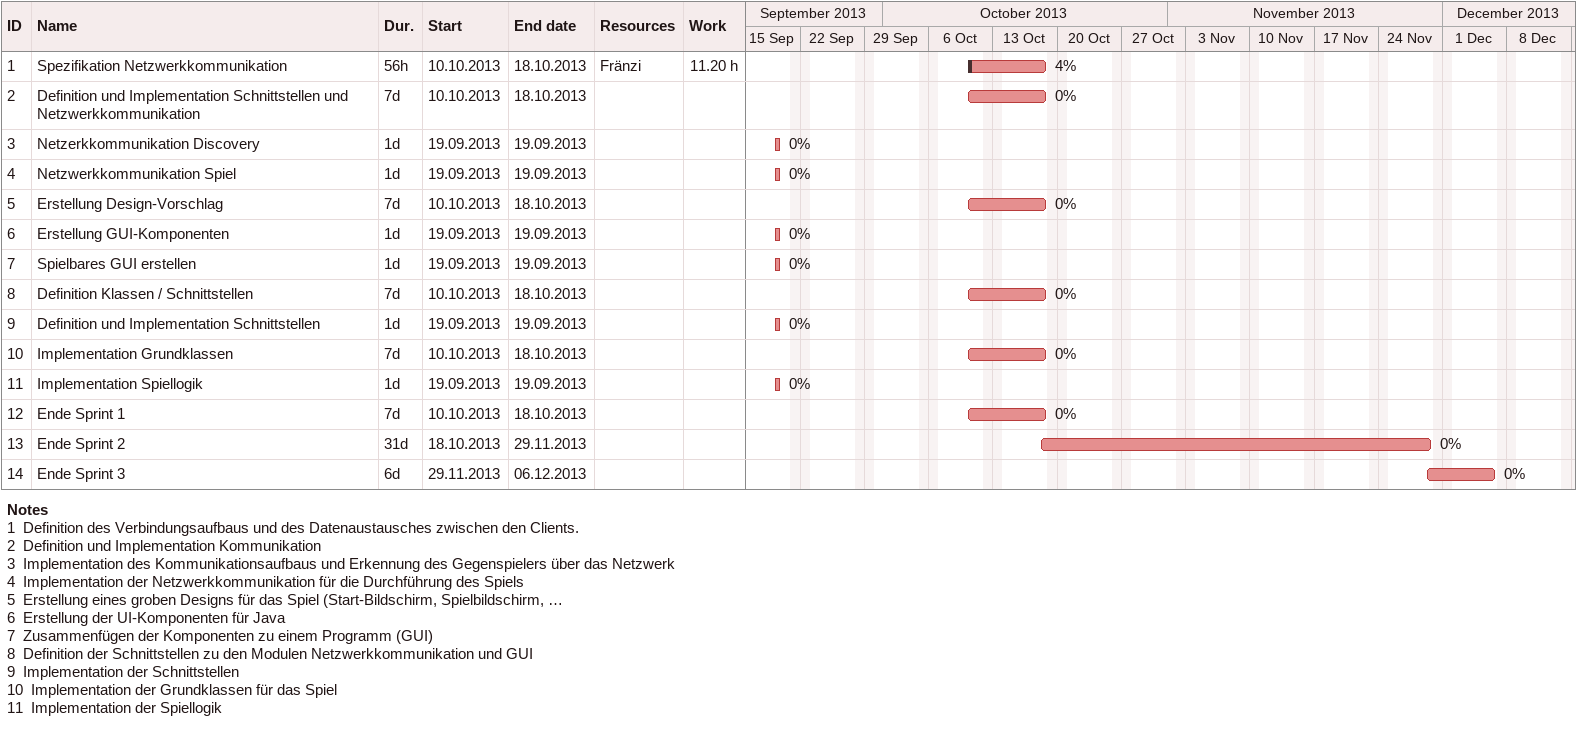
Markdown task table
| ID | Task | Duration | Start | Finish | Resources | % complete | Work (h) |
|---|---|---|---|---|---|---|---|
| 1 | Spezifikation Netzwerkkommunikation | 56h | 2013-10-10 | 2013-10-18 | Fränzi | 4 | 11.20 |
| 2 | Definition und Implementation Schnittstellen und Netzwerkkommunikation | 7d | 2013-10-10 | 2013-10-18 |  | 0 |  |
| 3 | Netzerkkommunikation Discovery | 1d | 2013-09-19 | 2013-09-19 |  | 0 |  |
| 4 | Netzwerkkommunikation Spiel | 1d | 2013-09-19 | 2013-09-19 |  | 0 |  |
| 5 | Erstellung Design-Vorschlag | 7d | 2013-10-10 | 2013-10-18 |  | 0 |  |
| 6 | Erstellung GUI-Komponenten | 1d | 2013-09-19 | 2013-09-19 |  | 0 |  |
| 7 | Spielbares GUI erstellen | 1d | 2013-09-19 | 2013-09-19 |  | 0 |  |
| 8 | Definition Klassen / Schnittstellen | 7d | 2013-10-10 | 2013-10-18 |  | 0 |  |
| 9 | Definition und Implementation Schnittstellen | 1d | 2013-09-19 | 2013-09-19 |  | 0 |  |
| 10 | Implementation Grundklassen | 7d | 2013-10-10 | 2013-10-18 |  | 0 |  |
| 11 | Implementation Spiellogik | 1d | 2013-09-19 | 2013-09-19 |  | 0 |  |
| 12 | Ende Sprint 1 | 7d | 2013-10-10 | 2013-10-18 |  | 0 |  |
| 13 | Ende Sprint 2 | 31d | 2013-10-18 | 2013-11-29 |  | 0 |  |
| 14 | Ende Sprint 3 | 6d | 2013-11-29 | 2013-12-06 |  | 0 |  |

Notes
- 1: Definition des Verbindungsaufbaus und des Datenaustausches zwischen den Clients.
- 2: Definition und Implementation Kommunikation
- 3: Implementation des Kommunikationsaufbaus und Erkennung des Gegenspielers über das Netzwerk
- 4: Implementation der Netzwerkkommunikation für die Durchführung des Spiels
- 5: Erstellung eines groben Designs für das Spiel (Start-Bildschirm, Spielbildschirm, …
- 6: Erstellung der UI-Komponenten für Java
- 7: Zusammenfügen der Komponenten zu einem Programm (GUI)
- 8: Definition der Schnittstellen zu den Modulen Netzwerkkommunikation und GUI
- 9: Implementation der Schnittstellen
- 10: Implementation der Grundklassen für das Spiel
- 11: Implementation der Spiellogik
